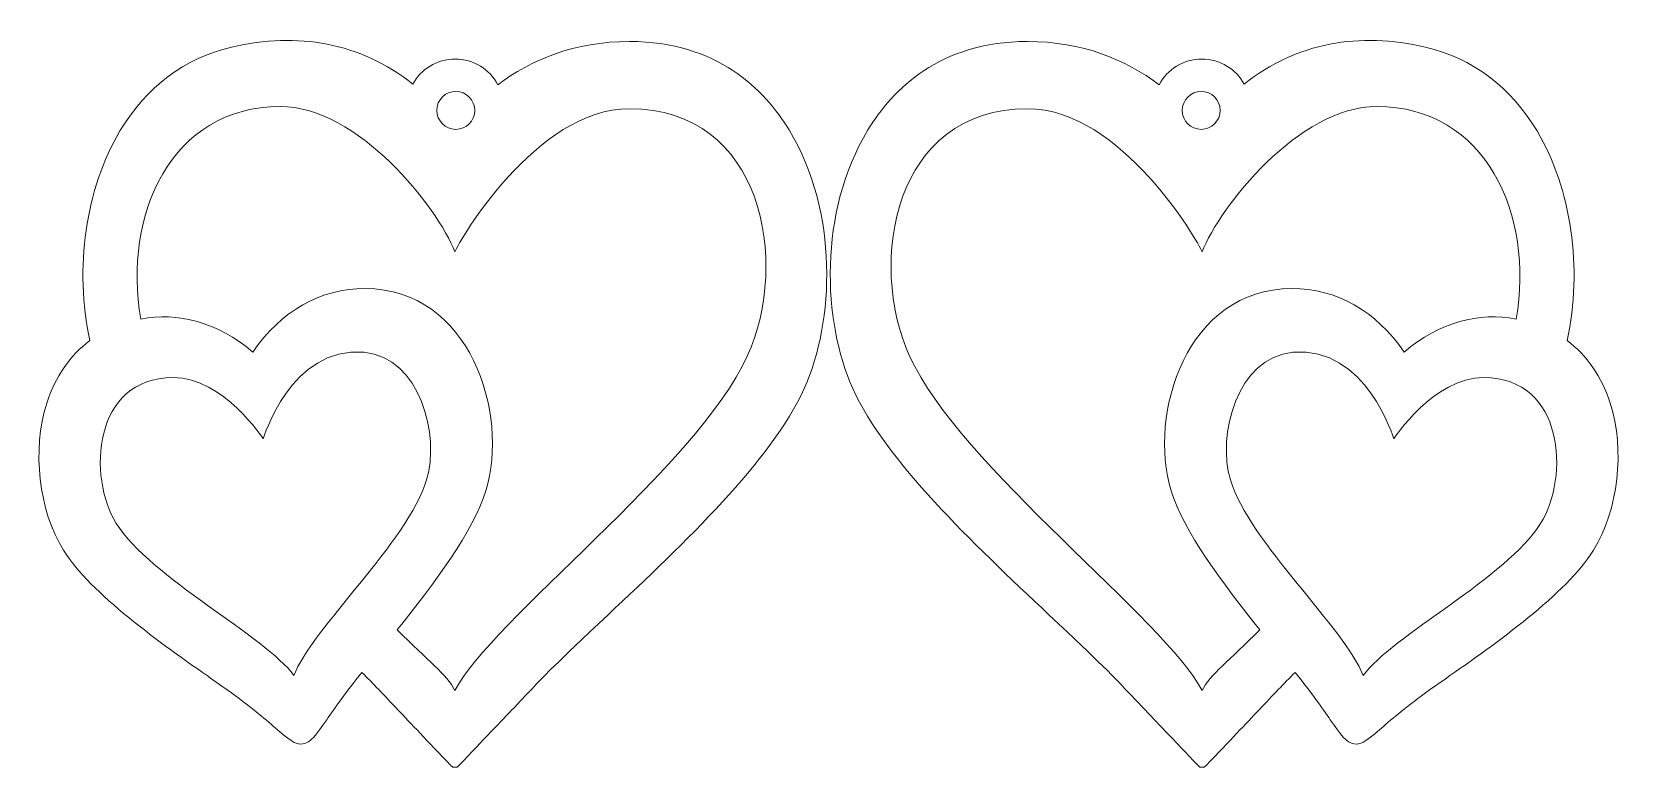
# Model space of a CAD drawing. Header units: inches. Extents: x 12.83 to 16.84, y -1.91 to -0.07.
import ezdxf

# ---------------------------------------------------------------- set-up
doc = ezdxf.new("R2010")
doc.units = ezdxf.units.IN
doc.header["$MEASUREMENT"] = 0
doc.layers.add('_U+0421_U+043B_U+043E_U+0439 1', color=7, linetype='Continuous')

msp = doc.modelspace()

# ---------------------------------------------------------------- linework, layer by layer
at = {"layer": '_U+0421_U+043B_U+043E_U+0439 1', "color": 242, "lineweight": 18, "true_color": 0xc1272d}
for points, knots in [([(14.7343, -0.3116), (14.6728, -0.2102), (14.5533, -0.0893), (14.3335, -0.0893), (14.1953, -0.0893), (14.0858, -0.1348), (14.0024, -0.1979), (13.9818, -0.1597), (13.9414, -0.1336), (13.8949, -0.1336), (13.849, -0.1336), (13.8091, -0.1589), (13.7883, -0.1963), (13.6564, -0.0913), (13.4992, -0.0651), (13.3332, -0.1035), (13.2156, -0.1307), (13.1186, -0.2036), (13.0526, -0.3142), (12.9661, -0.459), (12.9375, -0.66), (12.9771, -0.8408), (12.927, -0.8782), (12.8896, -0.9325), (12.8686, -0.9984), (12.8311, -1.116), (12.8484, -1.268), (12.9106, -1.3679), (12.9792, -1.478), (13.1551, -1.6016), (13.2835, -1.6919), (13.2835, -1.6919), (13.3224, -1.7193), (13.3224, -1.7193), (13.3794, -1.7597), (13.416, -1.7914), (13.4427, -1.8145), (13.4759, -1.8432), (13.4926, -1.8576), (13.5121, -1.8551), (13.5318, -1.8525), (13.5453, -1.833), (13.5722, -1.7942), (13.5919, -1.7657), (13.6188, -1.7268), (13.6608, -1.6752), (13.6896, -1.704), (13.714, -1.7299), (13.7518, -1.7699), (13.783, -1.8029), (13.8238, -1.846), (13.8843, -1.9091), (13.8843, -1.9091), (13.8892, -1.9133), (13.8892, -1.9133), (13.8892, -1.9133), (13.9004, -1.9133), (13.9004, -1.9133), (13.9004, -1.9133), (13.9044, -1.9091), (13.9044, -1.9091), (13.9674, -1.8434), (14.0104, -1.7981), (14.0429, -1.7638), (14.1361, -1.6657), (14.1416, -1.6598), (14.2793, -1.5302), (14.4715, -1.3493), (14.6894, -1.1442), (14.7724, -0.9611), (14.8481, -0.7942), (14.8593, -0.5176), (14.7343, -0.3116)], [0, 0, 0, 0, 1, 1, 1, 2, 2, 2, 3, 3, 3, 4, 4, 4, 5, 5, 5, 6, 6, 6, 7, 7, 7, 8, 8, 8, 9, 9, 9, 10, 10, 10, 11, 11, 11, 12, 12, 12, 13, 13, 13, 14, 14, 14, 15, 15, 15, 16, 16, 16, 17, 17, 17, 18, 18, 18, 19, 19, 19, 20, 20, 20, 21, 21, 21, 22, 22, 22, 23, 23, 23, 24, 24, 24, 24]), ([(14.8942, -0.9611), (14.9773, -1.1442), (15.1952, -1.3493), (15.3874, -1.5302), (15.525, -1.6598), (15.5306, -1.6657), (15.6238, -1.7638), (15.6562, -1.7981), (15.6993, -1.8434), (15.7623, -1.9091), (15.7623, -1.9091), (15.7662, -1.9133), (15.7662, -1.9133), (15.7662, -1.9133), (15.7775, -1.9133), (15.7775, -1.9133), (15.7775, -1.9133), (15.7824, -1.9091), (15.7824, -1.9091), (15.8429, -1.846), (15.8836, -1.8029), (15.9148, -1.7699), (15.9527, -1.7299), (15.9771, -1.704), (16.0059, -1.6752), (16.0478, -1.7268), (16.0747, -1.7657), (16.0945, -1.7942), (16.1214, -1.833), (16.1348, -1.8525), (16.1546, -1.8551), (16.1741, -1.8576), (16.1907, -1.8432), (16.224, -1.8145), (16.2507, -1.7914), (16.2872, -1.7597), (16.3442, -1.7193), (16.3442, -1.7193), (16.3831, -1.6919), (16.3831, -1.6919), (16.5116, -1.6016), (16.6875, -1.478), (16.7561, -1.3679), (16.8182, -1.268), (16.8355, -1.116), (16.7981, -0.9984), (16.777, -0.9325), (16.7396, -0.8782), (16.6896, -0.8408), (16.7292, -0.66), (16.7005, -0.459), (16.6141, -0.3142), (16.548, -0.2036), (16.451, -0.1307), (16.3335, -0.1035), (16.1675, -0.0651), (16.0103, -0.0913), (15.8784, -0.1963), (15.8575, -0.1589), (15.8176, -0.1336), (15.7718, -0.1336), (15.7252, -0.1336), (15.6848, -0.1597), (15.6642, -0.1979), (15.5808, -0.1348), (15.4713, -0.0893), (15.3332, -0.0893), (15.1134, -0.0893), (14.9939, -0.2102), (14.9324, -0.3116), (14.8074, -0.5176), (14.8186, -0.7942), (14.8942, -0.9611)], [0, 0, 0, 0, 1, 1, 1, 2, 2, 2, 3, 3, 3, 4, 4, 4, 5, 5, 5, 6, 6, 6, 7, 7, 7, 8, 8, 8, 9, 9, 9, 10, 10, 10, 11, 11, 11, 12, 12, 12, 13, 13, 13, 14, 14, 14, 15, 15, 15, 16, 16, 16, 17, 17, 17, 18, 18, 18, 19, 19, 19, 20, 20, 20, 21, 21, 21, 22, 22, 22, 23, 23, 23, 24, 24, 24, 24]), ([(13.8968, -0.2148), (13.9231, -0.2149), (13.9444, -0.2363), (13.9443, -0.2626), (13.9443, -0.2889), (13.9228, -0.3102), (13.8965, -0.3102), (13.8702, -0.3101), (13.8489, -0.2887), (13.8489, -0.2624), (13.849, -0.236), (13.8704, -0.2147), (13.8968, -0.2148)], [0, 0, 0, 0, 1, 1, 1, 2, 2, 2, 3, 3, 3, 4, 4, 4, 4]), ([(15.8177, -0.2624), (15.8178, -0.2887), (15.7965, -0.3101), (15.7702, -0.3102), (15.7438, -0.3102), (15.7224, -0.2889), (15.7223, -0.2626), (15.7223, -0.2363), (15.7436, -0.2149), (15.7699, -0.2148), (15.7962, -0.2147), (15.8176, -0.236), (15.8177, -0.2624)], [0, 0, 0, 0, 1, 1, 1, 2, 2, 2, 3, 3, 3, 4, 4, 4, 4]), ([(14.6293, -0.88), (14.5039, -1.1565), (13.9828, -1.5468), (13.8944, -1.7204), (13.8738, -1.6799), (13.8276, -1.6461), (13.7489, -1.568), (13.8428, -1.452), (13.9408, -1.3213), (13.9721, -1.2189), (14.0316, -1.0238), (13.9316, -0.7105), (13.6694, -0.7105), (13.5554, -0.7105), (13.4578, -0.7657), (13.3865, -0.8701), (13.2963, -0.7931), (13.1981, -0.7693), (13.1047, -0.7869), (13.0593, -0.5249), (13.1814, -0.2527), (13.4552, -0.2527), (13.6513, -0.2527), (13.85, -0.5047), (13.8943, -0.6181), (13.9042, -0.5927), (14.0976, -0.2582), (14.3334, -0.2582), (14.6676, -0.2582), (14.7369, -0.6427), (14.6293, -0.88)], [0, 0, 0, 0, 1, 1, 1, 2, 2, 2, 3, 3, 3, 4, 4, 4, 5, 5, 5, 6, 6, 6, 7, 7, 7, 8, 8, 8, 9, 9, 9, 10, 10, 10, 10]), ([(15.3333, -0.2582), (15.569, -0.2582), (15.7625, -0.5927), (15.7724, -0.6181), (15.8167, -0.5047), (16.0153, -0.2527), (16.2115, -0.2527), (16.4853, -0.2527), (16.6074, -0.5249), (16.5619, -0.7869), (16.4686, -0.7693), (16.3704, -0.7931), (16.2801, -0.8701), (16.2089, -0.7657), (16.1112, -0.7105), (15.9973, -0.7105), (15.735, -0.7105), (15.635, -1.0238), (15.6946, -1.2189), (15.7259, -1.3213), (15.8239, -1.452), (15.9178, -1.568), (15.8391, -1.6461), (15.7929, -1.6799), (15.7722, -1.7204), (15.6839, -1.5468), (15.1628, -1.1565), (15.0373, -0.88), (14.9297, -0.6427), (14.999, -0.2582), (15.3333, -0.2582)], [0, 0, 0, 0, 1, 1, 1, 2, 2, 2, 3, 3, 3, 4, 4, 4, 5, 5, 5, 6, 6, 6, 7, 7, 7, 8, 8, 8, 9, 9, 9, 10, 10, 10, 10]), ([(13.4896, -1.6828), (13.4201, -1.5856), (13.1274, -1.4359), (13.0434, -1.3009), (12.9708, -1.1842), (12.9843, -0.9342), (13.1859, -0.9342), (13.3138, -0.9342), (13.4119, -1.088), (13.4128, -1.088), (13.4128, -1.088), (13.4812, -0.8547), (13.6665, -0.8706), (13.8072, -0.883), (13.8571, -1.0808), (13.8233, -1.1914), (13.7761, -1.3464), (13.5331, -1.5676), (13.4896, -1.6828)], [0, 0, 0, 0, 1, 1, 1, 2, 2, 2, 3, 3, 3, 4, 4, 4, 5, 5, 5, 6, 6, 6, 6]), ([(15.8434, -1.1914), (15.8096, -1.0808), (15.8595, -0.883), (16.0002, -0.8706), (16.1854, -0.8547), (16.2538, -1.088), (16.2538, -1.088), (16.2548, -1.088), (16.3529, -0.9342), (16.4807, -0.9342), (16.6824, -0.9342), (16.6959, -1.1842), (16.6232, -1.3009), (16.5393, -1.4359), (16.2465, -1.5856), (16.1771, -1.6828), (16.1336, -1.5676), (15.8906, -1.3464), (15.8434, -1.1914)], [0, 0, 0, 0, 1, 1, 1, 2, 2, 2, 3, 3, 3, 4, 4, 4, 5, 5, 5, 6, 6, 6, 6])]:
    msp.add_open_spline(points, degree=3, knots=knots, dxfattribs=at)

doc.saveas('drawing.dxf')
